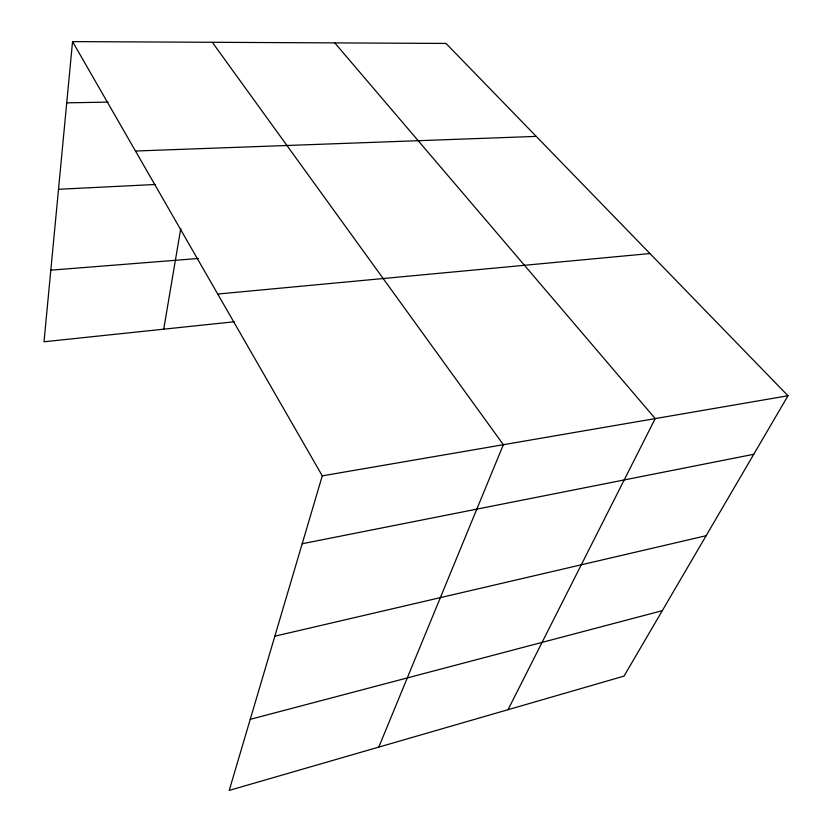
<?xml version="1.0" encoding="UTF-8"?>
<svg xmlns="http://www.w3.org/2000/svg" width="832" height="832" viewBox="0 0 832 832"><rect width="100%" height="100%" fill="white"/><g stroke="black" fill="none" stroke-linecap="round" stroke-linejoin="round"><path stroke-width="1.25" d="M72.55 41.6L322.275 475.852L229.216 790.4L624.021 676.114L787.987 395.751L446.014 43.441L72.55 41.6L44.013 341.775L234.322 321.745M163.727 329.17L180.762 228.55M378.789 747.105L503.36 444.704L212.295 42.286M508.04 709.686L655.21 418.59L334.755 42.89M250.234 719.347L662.282 610.688M274.841 636.189L706.139 535.714M302.193 543.733L753.761 454.282M322.275 475.852L787.987 395.751M217.724 294.039L649.948 253.542M50.825 270.161L198.505 258.471M58.51 189.28L155.033 184.496M135.47 151.018L536.245 136.396M66.726 102.846L108.087 102.107"/></g></svg>
